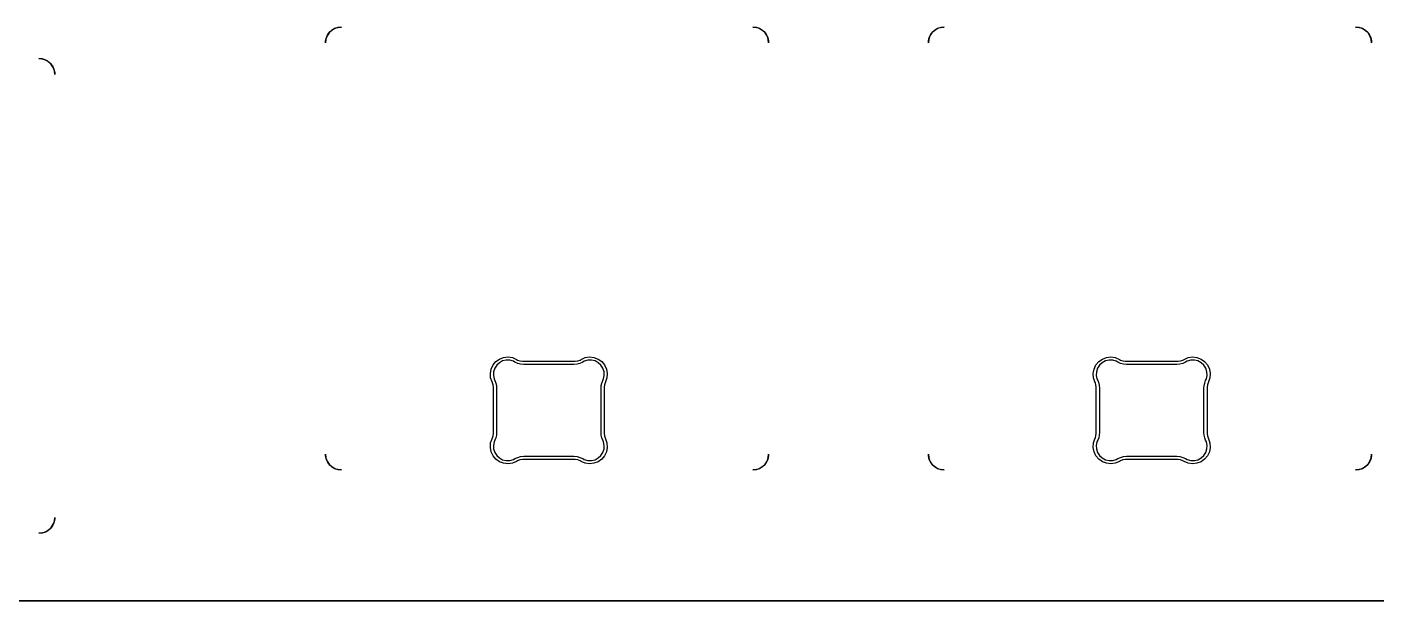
# Model space of a CAD drawing. Header units: inches. Extents: x -0.9 to 12.5, y -6 to -2.
# Drawn here: x 7.511 to 9.189, y -5.966 to -5.252 of the extents above; entities that cross this region are included whole.
import ezdxf

# ---------------------------------------------------------------- set-up
doc = ezdxf.new("R2010")
doc.units = ezdxf.units.IN
doc.header["$MEASUREMENT"] = 0
doc.layers.add('Edge.Cuts', color=40, linetype='CONTINUOUS', true_color=0xfabd2f)

msp = doc.modelspace()

# ---------------------------------------------------------------- linework, layer by layer
at = {"layer": 'Edge.Cuts', "linetype": 'CONTINUOUS'}
for p, q in [((7.8978, -5.2527), (7.8936, -5.2541)), ((7.8956, -5.2532), (7.8999, -5.2522)), ((7.9022, -5.2522), (7.8978, -5.2527)), ((7.8999, -5.2522), (7.9022, -5.2522)), ((8.4184, -5.2527), (8.414, -5.2522)), ((8.414, -5.2522), (8.4162, -5.2522)), ((8.4162, -5.2522), (8.4205, -5.2532)), ((8.4225, -5.2541), (8.4184, -5.2527)), ((8.6478, -5.2527), (8.6436, -5.2541)), ((8.6456, -5.2532), (8.6499, -5.2522)), ((8.6522, -5.2522), (8.6478, -5.2527)), ((8.6499, -5.2522), (8.6522, -5.2522)), ((9.1684, -5.2527), (9.164, -5.2522)), ((9.164, -5.2522), (9.1662, -5.2522)), ((9.1662, -5.2522), (9.1705, -5.2532)), ((9.1725, -5.2541), (9.1684, -5.2527)), ((7.8825, -5.2696), (7.8835, -5.2653)), ((7.883, -5.2675), (7.8825, -5.2719)), ((7.8825, -5.2719), (7.8825, -5.2696)), ((7.8844, -5.2633), (7.883, -5.2675)), ((7.8835, -5.2653), (7.8854, -5.2613)), ((7.8868, -5.2596), (7.8844, -5.2633)), ((7.8854, -5.2613), (7.8882, -5.2578)), ((7.8899, -5.2565), (7.8868, -5.2596)), ((7.8882, -5.2578), (7.8916, -5.2551)), ((7.8936, -5.2541), (7.8899, -5.2565)), ((7.8916, -5.2551), (7.8956, -5.2532)), ((8.4205, -5.2532), (8.4245, -5.2551)), ((8.4262, -5.2565), (8.4225, -5.2541)), ((8.4245, -5.2551), (8.428, -5.2578)), ((8.4294, -5.2596), (8.4262, -5.2565)), ((8.428, -5.2578), (8.4307, -5.2613)), ((8.4317, -5.2633), (8.4294, -5.2596)), ((8.4307, -5.2613), (8.4327, -5.2653)), ((8.4332, -5.2675), (8.4317, -5.2633)), ((8.4327, -5.2653), (8.4337, -5.2696)), ((8.4337, -5.2719), (8.4332, -5.2675)), ((8.4337, -5.2696), (8.4337, -5.2719)), ((8.6325, -5.2696), (8.6335, -5.2653)), ((8.633, -5.2675), (8.6325, -5.2719)), ((8.6325, -5.2719), (8.6325, -5.2696)), ((8.6344, -5.2633), (8.633, -5.2675)), ((8.6335, -5.2653), (8.6354, -5.2613)), ((8.6368, -5.2596), (8.6344, -5.2633)), ((8.6354, -5.2613), (8.6382, -5.2578)), ((8.6399, -5.2565), (8.6368, -5.2596)), ((8.6382, -5.2578), (8.6416, -5.2551)), ((8.6436, -5.2541), (8.6399, -5.2565)), ((8.6416, -5.2551), (8.6456, -5.2532)), ((9.1705, -5.2532), (9.1745, -5.2551)), ((9.1762, -5.2565), (9.1725, -5.2541)), ((9.1745, -5.2551), (9.178, -5.2578)), ((9.1794, -5.2596), (9.1762, -5.2565)), ((9.178, -5.2578), (9.1807, -5.2613)), ((9.1817, -5.2633), (9.1794, -5.2596)), ((9.1807, -5.2613), (9.1827, -5.2653)), ((9.1832, -5.2675), (9.1817, -5.2633)), ((9.1827, -5.2653), (9.1837, -5.2696)), ((9.1837, -5.2719), (9.1832, -5.2675)), ((9.1837, -5.2696), (9.1837, -5.2719)), ((7.5303, -5.292), (7.5259, -5.2915)), ((7.5259, -5.2915), (7.5282, -5.2915)), ((7.5282, -5.2915), (7.5325, -5.2925)), ((7.5345, -5.2935), (7.5303, -5.292)), ((7.5325, -5.2925), (7.5365, -5.2944)), ((7.5382, -5.2958), (7.5345, -5.2935)), ((7.5365, -5.2944), (7.5399, -5.2972)), ((7.5413, -5.2989), (7.5382, -5.2958)), ((7.5399, -5.2972), (7.5427, -5.3007)), ((7.5437, -5.3027), (7.5413, -5.2989)), ((7.5427, -5.3007), (7.5446, -5.3047)), ((7.5451, -5.3068), (7.5437, -5.3027)), ((7.5446, -5.3047), (7.5456, -5.309)), ((7.5456, -5.3112), (7.5451, -5.3068)), ((7.5456, -5.309), (7.5456, -5.3112)), ((8.0909, -5.6727), (8.0944, -5.6685)), ((8.0944, -5.6685), (8.0989, -5.6653)), ((8.0988, -5.6698), (8.0954, -5.6729)), ((8.1028, -5.6677), (8.0988, -5.6698)), ((8.0989, -5.6653), (8.104, -5.6633)), ((8.1072, -5.6666), (8.1028, -5.6677)), ((8.104, -5.6633), (8.1095, -5.6627)), ((8.1117, -5.6667), (8.1072, -5.6666)), ((8.1095, -5.6627), (8.115, -5.6635)), ((8.1161, -5.6679), (8.1117, -5.6667)), ((8.115, -5.6635), (8.12, -5.6657)), ((8.118, -5.6691), (8.1161, -5.6679)), ((8.1215, -5.6707), (8.118, -5.6691)), ((8.12, -5.6657), (8.1214, -5.6665)), ((8.1214, -5.6665), (8.1243, -5.6676)), ((8.1252, -5.6717), (8.1215, -5.6707)), ((8.1243, -5.6676), (8.1274, -5.6681)), ((8.129, -5.672), (8.1252, -5.6717)), ((8.1274, -5.6681), (8.129, -5.6681)), ((8.129, -5.6681), (8.129, -5.6681)), ((8.129, -5.6681), (8.1915, -5.6681)), ((8.1915, -5.672), (8.129, -5.672)), ((8.129, -5.672), (8.129, -5.672)), ((8.1915, -5.6681), (8.1931, -5.6681)), ((8.1953, -5.6717), (8.1915, -5.672)), ((8.1931, -5.6681), (8.1962, -5.6676)), ((8.199, -5.6707), (8.1953, -5.6717)), ((8.1962, -5.6676), (8.1991, -5.6665)), ((8.2024, -5.6691), (8.199, -5.6707)), ((8.1991, -5.6665), (8.2005, -5.6657)), ((8.2005, -5.6657), (8.2055, -5.6635)), ((8.2044, -5.6679), (8.2024, -5.6691)), ((8.2088, -5.6667), (8.2044, -5.6679)), ((8.2055, -5.6635), (8.211, -5.6627)), ((8.2133, -5.6666), (8.2088, -5.6667)), ((8.211, -5.6627), (8.2164, -5.6633)), ((8.2177, -5.6677), (8.2133, -5.6666)), ((8.2164, -5.6633), (8.2216, -5.6653)), ((8.2217, -5.6698), (8.2177, -5.6677)), ((8.2216, -5.6653), (8.2261, -5.6685)), ((8.2251, -5.6729), (8.2217, -5.6698)), ((8.2261, -5.6685), (8.2296, -5.6727)), ((8.8409, -5.6727), (8.8444, -5.6685)), ((8.8444, -5.6685), (8.8489, -5.6653)), ((8.8488, -5.6698), (8.8454, -5.6729)), ((8.8528, -5.6677), (8.8488, -5.6698)), ((8.8489, -5.6653), (8.854, -5.6633)), ((8.8572, -5.6666), (8.8528, -5.6677)), ((8.854, -5.6633), (8.8595, -5.6627)), ((8.8617, -5.6667), (8.8572, -5.6666)), ((8.8595, -5.6627), (8.865, -5.6635)), ((8.8661, -5.6679), (8.8617, -5.6667)), ((8.865, -5.6635), (8.87, -5.6657)), ((8.868, -5.6691), (8.8661, -5.6679)), ((8.8715, -5.6707), (8.868, -5.6691)), ((8.87, -5.6657), (8.8714, -5.6665)), ((8.8714, -5.6665), (8.8743, -5.6676)), ((8.8752, -5.6717), (8.8715, -5.6707)), ((8.8743, -5.6676), (8.8774, -5.6681)), ((8.879, -5.672), (8.8752, -5.6717)), ((8.8774, -5.6681), (8.879, -5.6681)), ((8.879, -5.6681), (8.879, -5.6681)), ((8.879, -5.6681), (8.9415, -5.6681)), ((8.9415, -5.672), (8.879, -5.672)), ((8.879, -5.672), (8.879, -5.672)), ((8.9415, -5.6681), (8.9431, -5.6681)), ((8.9453, -5.6717), (8.9415, -5.672)), ((8.9431, -5.6681), (8.9462, -5.6676)), ((8.949, -5.6707), (8.9453, -5.6717)), ((8.9462, -5.6676), (8.9491, -5.6665)), ((8.9524, -5.6691), (8.949, -5.6707)), ((8.9491, -5.6665), (8.9505, -5.6657)), ((8.9505, -5.6657), (8.9555, -5.6635)), ((8.9544, -5.6679), (8.9524, -5.6691)), ((8.9588, -5.6667), (8.9544, -5.6679)), ((8.9555, -5.6635), (8.961, -5.6627)), ((8.9633, -5.6666), (8.9588, -5.6667)), ((8.961, -5.6627), (8.9664, -5.6633)), ((8.9677, -5.6677), (8.9633, -5.6666)), ((8.9664, -5.6633), (8.9716, -5.6653)), ((8.9717, -5.6698), (8.9677, -5.6677)), ((8.9716, -5.6653), (8.9761, -5.6685)), ((8.9751, -5.6729), (8.9717, -5.6698)), ((8.9761, -5.6685), (8.9796, -5.6727)), ((8.0875, -5.6831), (8.0885, -5.6777)), ((8.0878, -5.6886), (8.0875, -5.6831)), ((8.0896, -5.6938), (8.0878, -5.6886)), ((8.0885, -5.6777), (8.0909, -5.6727)), ((8.0916, -5.681), (8.0913, -5.6856)), ((8.0913, -5.6856), (8.0922, -5.69)), ((8.093, -5.6767), (8.0916, -5.681)), ((8.0954, -5.6729), (8.093, -5.6767)), ((8.2275, -5.6767), (8.2251, -5.6729)), ((8.2289, -5.681), (8.2275, -5.6767)), ((8.2283, -5.69), (8.2292, -5.6856)), ((8.2292, -5.6856), (8.2289, -5.681)), ((8.2296, -5.6727), (8.232, -5.6777)), ((8.2326, -5.6886), (8.2309, -5.6938)), ((8.232, -5.6777), (8.233, -5.6831)), ((8.233, -5.6831), (8.2326, -5.6886)), ((8.8375, -5.6831), (8.8385, -5.6777)), ((8.8378, -5.6886), (8.8375, -5.6831)), ((8.8396, -5.6938), (8.8378, -5.6886)), ((8.8385, -5.6777), (8.8409, -5.6727)), ((8.8416, -5.681), (8.8413, -5.6856)), ((8.8413, -5.6856), (8.8422, -5.69)), ((8.843, -5.6767), (8.8416, -5.681)), ((8.8454, -5.6729), (8.843, -5.6767)), ((8.9775, -5.6767), (8.9751, -5.6729)), ((8.9789, -5.681), (8.9775, -5.6767)), ((8.9783, -5.69), (8.9792, -5.6856)), ((8.9792, -5.6856), (8.9789, -5.681)), ((8.9796, -5.6727), (8.982, -5.6777)), ((8.9826, -5.6886), (8.9809, -5.6938)), ((8.982, -5.6777), (8.983, -5.6831)), ((8.983, -5.6831), (8.9826, -5.6886)), ((8.0902, -5.695), (8.0896, -5.6938)), ((8.0909, -5.6975), (8.0902, -5.695)), ((8.0913, -5.7001), (8.0909, -5.6975)), ((8.0913, -5.7015), (8.0913, -5.7001)), ((8.0913, -5.7568), (8.0913, -5.7015)), ((8.0913, -5.7015), (8.0913, -5.7015)), ((8.0922, -5.69), (8.0931, -5.6921)), ((8.0931, -5.6921), (8.0943, -5.6951)), ((8.0943, -5.6951), (8.095, -5.6982)), ((8.095, -5.6982), (8.0953, -5.7015)), ((8.0953, -5.7015), (8.0953, -5.7015)), ((8.0953, -5.7015), (8.0953, -5.7568)), ((8.2252, -5.7015), (8.2254, -5.6982)), ((8.2252, -5.7568), (8.2252, -5.7015)), ((8.2252, -5.7015), (8.2252, -5.7015)), ((8.2254, -5.6982), (8.2262, -5.6951)), ((8.2262, -5.6951), (8.2273, -5.6921)), ((8.2273, -5.6921), (8.2283, -5.69)), ((8.2273, -5.6921), (8.2273, -5.6921)), ((8.2295, -5.6975), (8.2291, -5.7001)), ((8.2291, -5.7001), (8.2291, -5.7015)), ((8.2291, -5.7015), (8.2291, -5.7015)), ((8.2291, -5.7015), (8.2291, -5.7568)), ((8.2303, -5.695), (8.2295, -5.6975)), ((8.2309, -5.6938), (8.2303, -5.695)), ((8.2309, -5.6938), (8.2309, -5.6938)), ((8.8402, -5.695), (8.8396, -5.6938)), ((8.8409, -5.6975), (8.8402, -5.695)), ((8.8413, -5.7001), (8.8409, -5.6975)), ((8.8413, -5.7015), (8.8413, -5.7001)), ((8.8413, -5.7568), (8.8413, -5.7015)), ((8.8413, -5.7015), (8.8413, -5.7015)), ((8.8422, -5.69), (8.8431, -5.6921)), ((8.8431, -5.6921), (8.8443, -5.6951)), ((8.8443, -5.6951), (8.845, -5.6982)), ((8.845, -5.6982), (8.8453, -5.7015)), ((8.8453, -5.7015), (8.8453, -5.7015)), ((8.8453, -5.7015), (8.8453, -5.7568)), ((8.9752, -5.7015), (8.9754, -5.6982)), ((8.9752, -5.7568), (8.9752, -5.7015)), ((8.9752, -5.7015), (8.9752, -5.7015)), ((8.9754, -5.6982), (8.9762, -5.6951)), ((8.9762, -5.6951), (8.9773, -5.6921)), ((8.9773, -5.6921), (8.9783, -5.69)), ((8.9773, -5.6921), (8.9773, -5.6921)), ((8.9795, -5.6975), (8.9791, -5.7001)), ((8.9791, -5.7001), (8.9791, -5.7015)), ((8.9791, -5.7015), (8.9791, -5.7015)), ((8.9791, -5.7015), (8.9791, -5.7568)), ((8.9803, -5.695), (8.9795, -5.6975)), ((8.9809, -5.6938), (8.9803, -5.695)), ((8.9809, -5.6938), (8.9809, -5.6938)), ((8.0875, -5.7752), (8.0878, -5.7697)), ((8.0878, -5.7697), (8.0896, -5.7645)), ((8.0896, -5.7645), (8.0902, -5.7633)), ((8.0896, -5.7645), (8.0896, -5.7645)), ((8.0902, -5.7633), (8.0909, -5.7608)), ((8.0909, -5.7608), (8.0913, -5.7581)), ((8.0913, -5.7581), (8.0913, -5.7568)), ((8.0913, -5.7568), (8.0913, -5.7568)), ((8.0922, -5.7682), (8.0913, -5.7727)), ((8.0913, -5.7727), (8.0916, -5.7772)), ((8.0931, -5.7662), (8.0922, -5.7682)), ((8.0943, -5.7632), (8.0931, -5.7662)), ((8.0931, -5.7662), (8.0931, -5.7662)), ((8.095, -5.76), (8.0943, -5.7632)), ((8.0953, -5.7568), (8.095, -5.76)), ((8.0953, -5.7568), (8.0953, -5.7568)), ((8.2254, -5.76), (8.2252, -5.7568)), ((8.2262, -5.7632), (8.2254, -5.76)), ((8.2273, -5.7662), (8.2262, -5.7632)), ((8.2283, -5.7682), (8.2273, -5.7662)), ((8.2292, -5.7727), (8.2283, -5.7682)), ((8.2289, -5.7772), (8.2292, -5.7727)), ((8.2291, -5.7568), (8.2291, -5.7581)), ((8.2291, -5.7581), (8.2295, -5.7608)), ((8.2295, -5.7608), (8.2303, -5.7633)), ((8.2303, -5.7633), (8.2309, -5.7645)), ((8.2309, -5.7645), (8.2309, -5.7645)), ((8.2309, -5.7645), (8.2326, -5.7697)), ((8.2326, -5.7697), (8.233, -5.7752)), ((8.8375, -5.7752), (8.8378, -5.7697)), ((8.8378, -5.7697), (8.8396, -5.7645)), ((8.8396, -5.7645), (8.8402, -5.7633)), ((8.8396, -5.7645), (8.8396, -5.7645)), ((8.8402, -5.7633), (8.8409, -5.7608)), ((8.8409, -5.7608), (8.8413, -5.7581)), ((8.8413, -5.7581), (8.8413, -5.7568)), ((8.8413, -5.7568), (8.8413, -5.7568)), ((8.8422, -5.7682), (8.8413, -5.7727)), ((8.8413, -5.7727), (8.8416, -5.7772)), ((8.8431, -5.7662), (8.8422, -5.7682)), ((8.8443, -5.7632), (8.8431, -5.7662)), ((8.8431, -5.7662), (8.8431, -5.7662)), ((8.845, -5.76), (8.8443, -5.7632)), ((8.8453, -5.7568), (8.845, -5.76)), ((8.8453, -5.7568), (8.8453, -5.7568)), ((8.9754, -5.76), (8.9752, -5.7568)), ((8.9762, -5.7632), (8.9754, -5.76)), ((8.9773, -5.7662), (8.9762, -5.7632)), ((8.9783, -5.7682), (8.9773, -5.7662)), ((8.9792, -5.7727), (8.9783, -5.7682)), ((8.9789, -5.7772), (8.9792, -5.7727)), ((8.9791, -5.7568), (8.9791, -5.7581)), ((8.9791, -5.7581), (8.9795, -5.7608)), ((8.9795, -5.7608), (8.9803, -5.7633)), ((8.9803, -5.7633), (8.9809, -5.7645)), ((8.9809, -5.7645), (8.9809, -5.7645)), ((8.9809, -5.7645), (8.9826, -5.7697)), ((8.9826, -5.7697), (8.983, -5.7752)), ((7.8825, -5.7859), (7.8825, -5.7837)), ((7.8825, -5.7837), (7.883, -5.788)), ((7.8835, -5.7902), (7.8825, -5.7859)), ((7.883, -5.788), (7.8844, -5.7922)), ((8.0885, -5.7806), (8.0875, -5.7752)), ((8.0909, -5.7856), (8.0885, -5.7806)), ((8.0944, -5.7898), (8.0909, -5.7856)), ((8.0916, -5.7772), (8.093, -5.7815)), ((8.093, -5.7815), (8.0954, -5.7854)), ((8.0989, -5.793), (8.0944, -5.7898)), ((8.0954, -5.7854), (8.0988, -5.7884)), ((8.0988, -5.7884), (8.1028, -5.7906)), ((8.1161, -5.7903), (8.118, -5.7892)), ((8.118, -5.7892), (8.1215, -5.7876)), ((8.118, -5.7892), (8.118, -5.7892)), ((8.1215, -5.7876), (8.1252, -5.7866)), ((8.1252, -5.7866), (8.129, -5.7862)), ((8.129, -5.7862), (8.1915, -5.7862)), ((8.1915, -5.7862), (8.1953, -5.7866)), ((8.1953, -5.7866), (8.199, -5.7876)), ((8.199, -5.7876), (8.2024, -5.7892)), ((8.2024, -5.7892), (8.2044, -5.7903)), ((8.2177, -5.7906), (8.2217, -5.7884)), ((8.2261, -5.7898), (8.2216, -5.793)), ((8.2217, -5.7884), (8.2251, -5.7854)), ((8.2251, -5.7854), (8.2275, -5.7815)), ((8.2296, -5.7856), (8.2261, -5.7898)), ((8.2275, -5.7815), (8.2289, -5.7772)), ((8.232, -5.7806), (8.2296, -5.7856)), ((8.233, -5.7752), (8.232, -5.7806)), ((8.4317, -5.7922), (8.4332, -5.788)), ((8.4337, -5.7859), (8.4327, -5.7902)), ((8.4332, -5.788), (8.4337, -5.7837)), ((8.4337, -5.7837), (8.4337, -5.7859)), ((8.6325, -5.7859), (8.6325, -5.7837)), ((8.6325, -5.7837), (8.633, -5.788)), ((8.6335, -5.7902), (8.6325, -5.7859)), ((8.633, -5.788), (8.6344, -5.7922)), ((8.8385, -5.7806), (8.8375, -5.7752)), ((8.8409, -5.7856), (8.8385, -5.7806)), ((8.8444, -5.7898), (8.8409, -5.7856)), ((8.8416, -5.7772), (8.843, -5.7815)), ((8.843, -5.7815), (8.8454, -5.7854)), ((8.8489, -5.793), (8.8444, -5.7898)), ((8.8454, -5.7854), (8.8488, -5.7884)), ((8.8488, -5.7884), (8.8528, -5.7906)), ((8.8661, -5.7903), (8.868, -5.7892)), ((8.868, -5.7892), (8.8715, -5.7876)), ((8.868, -5.7892), (8.868, -5.7892)), ((8.8715, -5.7876), (8.8752, -5.7866)), ((8.8752, -5.7866), (8.879, -5.7862)), ((8.879, -5.7862), (8.9415, -5.7862)), ((8.9415, -5.7862), (8.9453, -5.7866)), ((8.9453, -5.7866), (8.949, -5.7876)), ((8.949, -5.7876), (8.9524, -5.7892)), ((8.9524, -5.7892), (8.9544, -5.7903)), ((8.9677, -5.7906), (8.9717, -5.7884)), ((8.9761, -5.7898), (8.9716, -5.793)), ((8.9717, -5.7884), (8.9751, -5.7854)), ((8.9751, -5.7854), (8.9775, -5.7815)), ((8.9796, -5.7856), (8.9761, -5.7898)), ((8.9775, -5.7815), (8.9789, -5.7772)), ((8.982, -5.7806), (8.9796, -5.7856)), ((8.983, -5.7752), (8.982, -5.7806)), ((9.1817, -5.7922), (9.1832, -5.788)), ((9.1837, -5.7859), (9.1827, -5.7902)), ((9.1832, -5.788), (9.1837, -5.7837)), ((9.1837, -5.7837), (9.1837, -5.7859)), ((7.8854, -5.7942), (7.8835, -5.7902)), ((7.8844, -5.7922), (7.8868, -5.7959)), ((7.8882, -5.7977), (7.8854, -5.7942)), ((7.8868, -5.7959), (7.8899, -5.7991)), ((7.8916, -5.8004), (7.8882, -5.7977)), ((7.8899, -5.7991), (7.8936, -5.8014)), ((7.8956, -5.8024), (7.8916, -5.8004)), ((7.8936, -5.8014), (7.8978, -5.8029)), ((7.8999, -5.8033), (7.8956, -5.8024)), ((7.8978, -5.8029), (7.9022, -5.8033)), ((7.9022, -5.8033), (7.8999, -5.8033)), ((8.104, -5.7949), (8.0989, -5.793)), ((8.1028, -5.7906), (8.1072, -5.7916)), ((8.1095, -5.7955), (8.104, -5.7949)), ((8.1072, -5.7916), (8.1117, -5.7915)), ((8.115, -5.7947), (8.1095, -5.7955)), ((8.1117, -5.7915), (8.1161, -5.7903)), ((8.12, -5.7926), (8.115, -5.7947)), ((8.1214, -5.7918), (8.12, -5.7926)), ((8.12, -5.7926), (8.12, -5.7926)), ((8.1243, -5.7907), (8.1214, -5.7918)), ((8.1274, -5.7902), (8.1243, -5.7907)), ((8.129, -5.7902), (8.1274, -5.7902)), ((8.1915, -5.7902), (8.129, -5.7902)), ((8.1931, -5.7902), (8.1915, -5.7902)), ((8.1962, -5.7907), (8.1931, -5.7902)), ((8.1991, -5.7918), (8.1962, -5.7907)), ((8.2005, -5.7926), (8.1991, -5.7918)), ((8.2055, -5.7947), (8.2005, -5.7926)), ((8.2044, -5.7903), (8.2088, -5.7915)), ((8.211, -5.7955), (8.2055, -5.7947)), ((8.2088, -5.7915), (8.2133, -5.7916)), ((8.2164, -5.7949), (8.211, -5.7955)), ((8.2133, -5.7916), (8.2177, -5.7906)), ((8.2216, -5.793), (8.2164, -5.7949)), ((8.414, -5.8033), (8.4184, -5.8029)), ((8.4162, -5.8033), (8.414, -5.8033)), ((8.4205, -5.8024), (8.4162, -5.8033)), ((8.4184, -5.8029), (8.4225, -5.8014)), ((8.4245, -5.8004), (8.4205, -5.8024)), ((8.4225, -5.8014), (8.4262, -5.7991)), ((8.428, -5.7977), (8.4245, -5.8004)), ((8.4262, -5.7991), (8.4294, -5.7959)), ((8.4307, -5.7942), (8.428, -5.7977)), ((8.4294, -5.7959), (8.4317, -5.7922)), ((8.4327, -5.7902), (8.4307, -5.7942)), ((8.6354, -5.7942), (8.6335, -5.7902)), ((8.6344, -5.7922), (8.6368, -5.7959)), ((8.6382, -5.7977), (8.6354, -5.7942)), ((8.6368, -5.7959), (8.6399, -5.7991)), ((8.6416, -5.8004), (8.6382, -5.7977)), ((8.6399, -5.7991), (8.6436, -5.8014)), ((8.6456, -5.8024), (8.6416, -5.8004)), ((8.6436, -5.8014), (8.6478, -5.8029)), ((8.6499, -5.8033), (8.6456, -5.8024)), ((8.6478, -5.8029), (8.6522, -5.8033)), ((8.6522, -5.8033), (8.6499, -5.8033)), ((8.854, -5.7949), (8.8489, -5.793)), ((8.8528, -5.7906), (8.8572, -5.7916)), ((8.8595, -5.7955), (8.854, -5.7949)), ((8.8572, -5.7916), (8.8617, -5.7915)), ((8.865, -5.7947), (8.8595, -5.7955)), ((8.8617, -5.7915), (8.8661, -5.7903)), ((8.87, -5.7926), (8.865, -5.7947)), ((8.8714, -5.7918), (8.87, -5.7926)), ((8.87, -5.7926), (8.87, -5.7926)), ((8.8743, -5.7907), (8.8714, -5.7918)), ((8.8774, -5.7902), (8.8743, -5.7907)), ((8.879, -5.7902), (8.8774, -5.7902)), ((8.9415, -5.7902), (8.879, -5.7902)), ((8.9431, -5.7902), (8.9415, -5.7902)), ((8.9462, -5.7907), (8.9431, -5.7902)), ((8.9491, -5.7918), (8.9462, -5.7907)), ((8.9505, -5.7926), (8.9491, -5.7918)), ((8.9555, -5.7947), (8.9505, -5.7926)), ((8.9544, -5.7903), (8.9588, -5.7915)), ((8.961, -5.7955), (8.9555, -5.7947)), ((8.9588, -5.7915), (8.9633, -5.7916)), ((8.9664, -5.7949), (8.961, -5.7955)), ((8.9633, -5.7916), (8.9677, -5.7906)), ((8.9716, -5.793), (8.9664, -5.7949)), ((9.164, -5.8033), (9.1684, -5.8029)), ((9.1662, -5.8033), (9.164, -5.8033)), ((9.1705, -5.8024), (9.1662, -5.8033)), ((9.1684, -5.8029), (9.1725, -5.8014)), ((9.1745, -5.8004), (9.1705, -5.8024)), ((9.1725, -5.8014), (9.1762, -5.7991)), ((9.178, -5.7977), (9.1745, -5.8004)), ((9.1762, -5.7991), (9.1794, -5.7959)), ((9.1807, -5.7942), (9.178, -5.7977)), ((9.1794, -5.7959), (9.1817, -5.7922)), ((9.1827, -5.7902), (9.1807, -5.7942)), ((7.5427, -5.8729), (7.5399, -5.8764)), ((7.5413, -5.8747), (7.5437, -5.8709)), ((7.5446, -5.8689), (7.5427, -5.8729)), ((7.5437, -5.8709), (7.5451, -5.8668)), ((7.5456, -5.8646), (7.5446, -5.8689)), ((7.5451, -5.8668), (7.5456, -5.8624)), ((7.5456, -5.8624), (7.5456, -5.8646)), ((7.5259, -5.8821), (7.5303, -5.8816)), ((7.5282, -5.8821), (7.5259, -5.8821)), ((7.5325, -5.8811), (7.5282, -5.8821)), ((7.5303, -5.8816), (7.5345, -5.8801)), ((7.5365, -5.8792), (7.5325, -5.8811)), ((7.5345, -5.8801), (7.5382, -5.8778)), ((7.5399, -5.8764), (7.5365, -5.8792)), ((7.5382, -5.8778), (7.5413, -5.8747)), ((12.4961, -5.9663), (-0.9213, -5.9663)), ((-0.9211, -5.9659), (12.4959, -5.9659))]:
    msp.add_line(p, q, dxfattribs=at)

doc.saveas('drawing.dxf')
